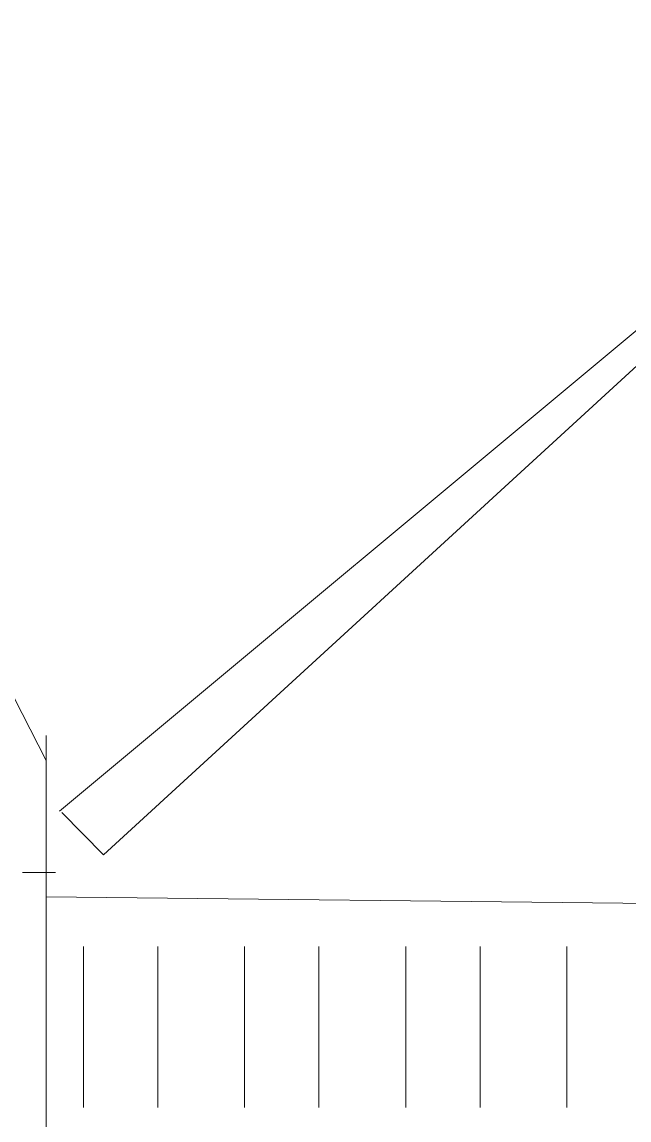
# Model space of a CAD drawing. Header units: millimetres. Extents: x -346728 to 1320345, y -537202 to -385966.
# Drawn here: x 978124 to 979352, y -522480 to -520259 of the extents above; entities that cross this region are included whole.
import ezdxf

# ---------------------------------------------------------------- set-up
doc = ezdxf.new("R2010")
doc.units = ezdxf.units.MM
doc.header["$LTSCALE"] = 100
doc.layers.add('NET-MANH', color=153, linetype='Continuous', lineweight=15)

msp = doc.modelspace()

# ---------------------------------------------------------------- linework, layer by layer
at = {"layer": 'NET-MANH'}
for p, q in [((978199.9, -521855.1, -881.1), (980115.8, -520258.5, -881.1)), ((978288.6, -521943.8, -881.1), (979991.6, -520382.7, -881.1)), ((977734.4, -520899.7, -881.1), (978173, -521752.7, -881.1)), ((978173, -521702.5, -881.1), (978173, -522530.4, -881.1)), ((978204.7, -521858.3, -881.1), (978288.6, -521943.8, -881.1)), ((978191.9, -521979.4, -881.1), (978124.9, -521979.4, -881.1)), ((978173, -522028.7, -881.1), (978173, -522053.7, -881.1)), ((978173, -522028.7, -881.1), (980506.2, -522053.7, -881.1)), ((978248.3, -522129, -881.1), (978248.3, -522455.1, -881.1)), ((978398.8, -522129, -881.1), (978398.8, -522455.1, -881.1)), ((978574.4, -522129, -881.1), (978574.4, -522455.1, -881.1)), ((978724.9, -522129, -881.1), (978724.9, -522455.1, -881.1)), ((978900.6, -522129, -881.1), (978900.6, -522455.1, -881.1)), ((979051.1, -522129, -881.1), (979051.1, -522455.1, -881.1)), ((979226.7, -522129, -881.1), (979226.7, -522455.1, -881.1))]:
    msp.add_line(p, q, dxfattribs=at)

doc.saveas('drawing.dxf')
